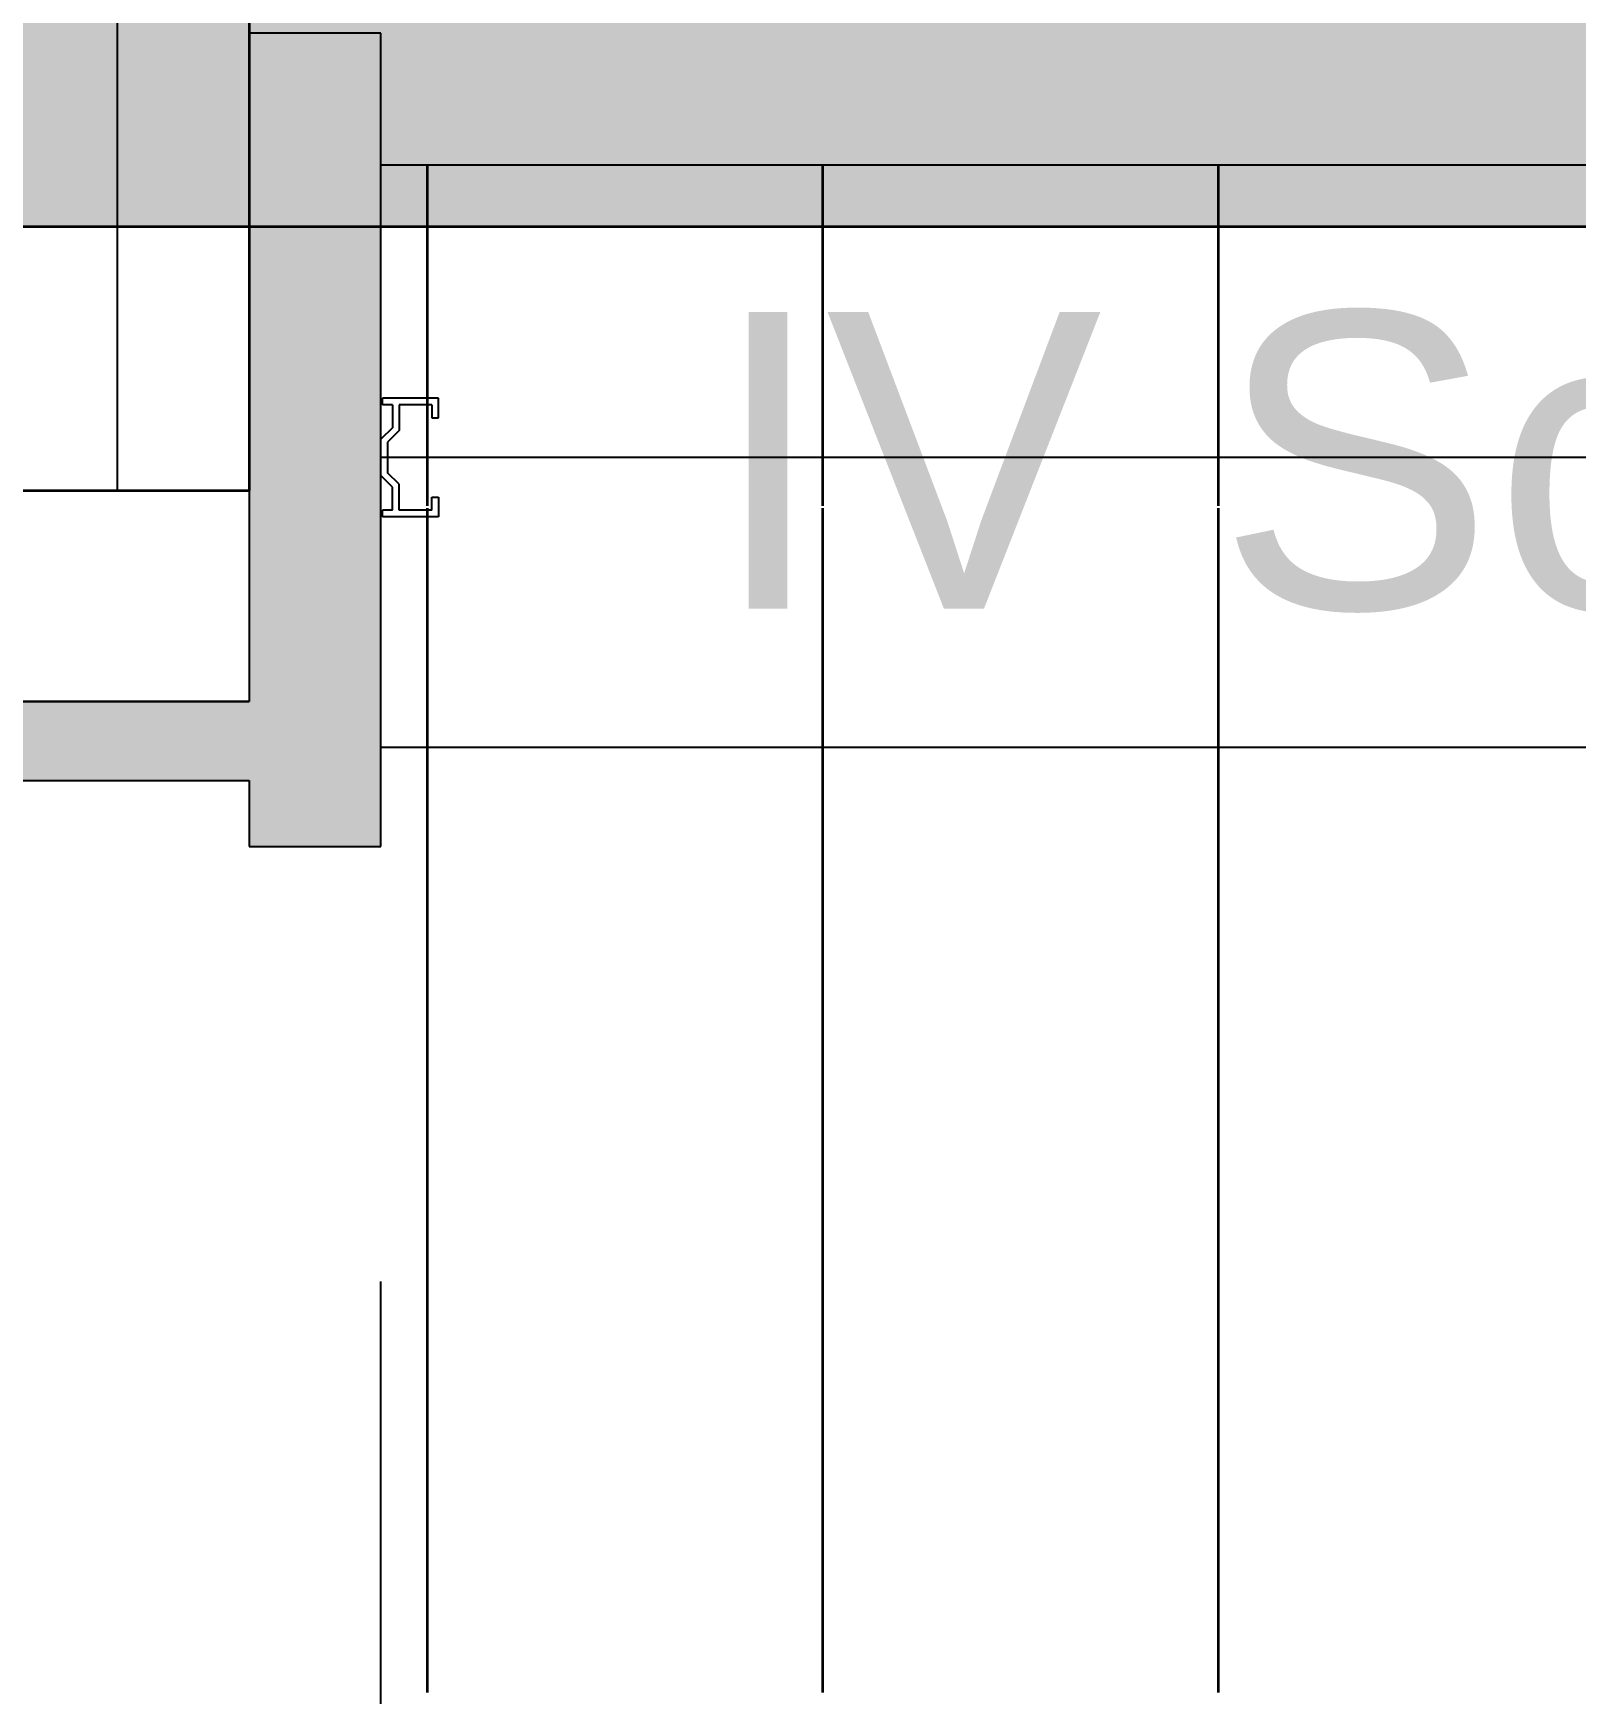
# Model space of a CAD drawing. Header units: centimetres. Extents: x 0.3 to 84.3, y 0.3 to 59.7.
# Drawn here: x 38.399 to 39.335, y 15.064 to 16.071 of the extents above; entities that cross this region are included whole.
import ezdxf

# ---------------------------------------------------------------- set-up
doc = ezdxf.new("R2010")
doc.units = ezdxf.units.CM
for name, pattern in [('AUSGEZOGEN', [0]), ('PHANTOM', [63.5, 31.75, -6.35, 6.35, -6.35, 6.35, -6.35]), ('VERDECKT', [9.525, 6.35, -3.175])]:
    doc.linetypes.add(name, pattern=pattern)
for name, color, linetype, lineweight in [('Allgemein', 7, 'AUSGEZOGEN', 35), ('Ausbau Raeume', 7, 'AUSGEZOGEN', 35), ('Bodenplatte', 7, 'AUSGEZOGEN', 35), ('Daemmung', 7, 'AUSGEZOGEN', 35), ('Decke', 7, 'AUSGEZOGEN', 35), ('Fenster', 7, 'AUSGEZOGEN', 35), ('Rolladen', 7, 'AUSGEZOGEN', 25), ('Text Werkplan Ausfuehrung', 7, 'AUSGEZOGEN', 50), ('Unterkonstruktion', 7, 'AUSGEZOGEN', 35), ('Werkplan- Ausfuehrungsmasse', 7, 'AUSGEZOGEN', 25)]:
    doc.layers.add(name, color=color, linetype=linetype, lineweight=lineweight)
doc.styles.add('ARIAL', font='ARIAL.TTF')

msp = doc.modelspace()

# ---------------------------------------------------------------- hatches: boundary and pattern name
at = {"layer": 'Allgemein', "linetype": 'AUSGEZOGEN', "lineweight": 25}
msp.add_hatch(color=32, dxfattribs=at).paths.add_polyline_path([(38.61, 15.794), (38.61, 16.0714), (38.53, 16.0714), (38.53, 15.794), (38.53, 15.714), (38.53, 15.666), (38.53, 15.618), (38.53, 15.578), (38.61, 15.578), (38.61, 15.618), (38.61, 15.666), (38.61, 15.714)])
h = msp.add_hatch(color=32, dxfattribs=at)
h.paths.add_polyline_path([(32.5, 15.666), (31.164, 15.666), (31.164, 15.618), (32.5, 15.618)])
h.paths.add_polyline_path([(37.46, 15.618), (38.53, 15.618), (38.53, 15.666), (37.46, 15.666)])
h.paths.add_polyline_path([(44.82, 15.618), (45.4, 15.618), (45.4, 15.666), (44.82, 15.666)])
at = {"layer": 'Bodenplatte', "linetype": 'AUSGEZOGEN', "lineweight": 25, "true_color": 0xe0ffe0}
msp.add_hatch(color=254, dxfattribs=at).paths.add_polyline_path([(31.66, 16.114), (31.66, 15.954), (62.72, 15.954), (62.72, 16.114)])

# ---------------------------------------------------------------- linework, layer by layer
at = {"layer": 'Allgemein', "color": 7, "linetype": 'AUSGEZOGEN', "lineweight": 25}
for p, q in [((38.61, 16.0714), (38.53, 16.0714)), ((38.53, 16.0714), (38.53, 15.794)), ((38.61, 15.794), (38.61, 16.0714)), ((38.53, 15.794), (38.53, 15.714)), ((38.61, 15.714), (38.61, 15.794)), ((38.53, 15.714), (38.53, 15.666)), ((38.61, 15.666), (38.61, 15.714)), ((38.53, 15.666), (37.46, 15.666)), ((38.61, 15.618), (38.61, 15.666)), ((37.46, 15.618), (38.53, 15.618)), ((38.53, 15.618), (38.53, 15.578)), ((38.61, 15.578), (38.61, 15.618)), ((38.53, 15.578), (38.61, 15.578))]:
    msp.add_line(p, q, dxfattribs=at)
at = {"layer": 'Ausbau Raeume', "color": 254, "linetype": 'AUSGEZOGEN', "lineweight": 35}
for p, q in [((38.6382, 15.7846), (38.6382, 15.9914)), ((38.8782, 15.7846), (38.8782, 15.9914)), ((39.1182, 15.7846), (39.1182, 15.9914)), ((38.6382, 15.0646), (38.6382, 15.7832)), ((38.8782, 15.0646), (38.8782, 15.7832)), ((39.1182, 15.0646), (39.1182, 15.7832))]:
    msp.add_line(p, q, dxfattribs=at)
at = {"layer": 'Bodenplatte', "color": 92, "linetype": 'VERDECKT', "lineweight": 35, "true_color": 0x00c600}
msp.add_line((31.66, 15.954), (62.72, 15.954), dxfattribs=at)
at = {"layer": 'Daemmung', "color": 7, "linetype": 'AUSGEZOGEN', "lineweight": 35}
for p, q in [((38.53, 16.114), (38.53, 16.0714)), ((38.53, 16.0714), (38.53, 15.794)), ((37.46, 15.794), (38.53, 15.794))]:
    msp.add_line(p, q, dxfattribs=at)
at = {"layer": 'Daemmung', "color": 7, "linetype": 'AUSGEZOGEN', "lineweight": 25}
for points in [[(38.45, 16.114), (38.45, 16.114), (38.45, 16.114), (38.45, 16.114), (38.45, 15.794), (38.45, 15.794)], [(38.53, 16.114), (38.53, 16.114), (38.53, 16.114), (38.53, 16.114), (38.53, 15.794), (38.53, 15.794)]]:
    msp.add_lwpolyline(points, dxfattribs=at)
at = {"layer": 'Decke', "color": 92, "linetype": 'PHANTOM', "lineweight": 35, "true_color": 0x00c600}
msp.add_line((63.04, 15.954), (31.34, 15.954), dxfattribs=at)
at = {"layer": 'Fenster', "color": 7, "linetype": 'AUSGEZOGEN', "lineweight": 25}
msp.add_line((44.74, 15.9914), (38.61, 15.9914), dxfattribs=at)
at = {"layer": 'Rolladen', "color": 7, "linetype": 'AUSGEZOGEN', "lineweight": 25}
for p, q in [((38.611, 15.846), (38.611, 15.85)), ((38.645, 15.85), (38.611, 15.85)), ((38.645, 15.838), (38.645, 15.85)), ((38.617, 15.846), (38.611, 15.846)), ((38.617, 15.846), (38.617, 15.832)), ((38.621, 15.846), (38.621, 15.8303)), ((38.641, 15.846), (38.621, 15.846)), ((38.641, 15.846), (38.641, 15.838)), ((38.617, 15.832), (38.61, 15.825)), ((38.621, 15.8303), (38.614, 15.8233)), ((38.641, 15.838), (38.645, 15.838)), ((38.61, 15.803), (38.61, 15.825)), ((38.61, 15.809), (38.61, 15.819)), ((38.614, 15.8233), (38.614, 15.8047)), ((38.61, 15.808), (38.61, 15.809)), ((38.617, 15.796), (38.61, 15.803)), ((38.621, 15.7977), (38.614, 15.8047)), ((38.617, 15.782), (38.617, 15.796)), ((38.621, 15.782), (38.621, 15.7977)), ((38.641, 15.79), (38.645, 15.79)), ((38.641, 15.782), (38.641, 15.79)), ((38.645, 15.79), (38.645, 15.778)), ((38.617, 15.782), (38.611, 15.782)), ((38.611, 15.778), (38.611, 15.782)), ((38.645, 15.778), (38.611, 15.778)), ((38.641, 15.782), (38.621, 15.782))]:
    msp.add_line(p, q, dxfattribs=at)
at = {"layer": 'Rolladen', "color": 7, "linetype": 'PHANTOM', "lineweight": 25}
for p, q in [((44.74, 15.814), (38.61, 15.814)), ((44.74, 15.638), (38.61, 15.638))]:
    msp.add_line(p, q, dxfattribs=at)
at = {"layer": 'Unterkonstruktion', "color": 7, "linetype": 'AUSGEZOGEN', "lineweight": 25}
for p, q in [((38.53, 15.794), (37.46, 15.794)), ((38.53, 15.794), (38.53, 15.714)), ((38.53, 15.714), (38.53, 15.666)), ((37.46, 15.666), (38.53, 15.666))]:
    msp.add_line(p, q, dxfattribs=at)
at = {"layer": 'Werkplan- Ausfuehrungsmasse', "color": 7, "linetype": 'AUSGEZOGEN', "lineweight": 25}
msp.add_lwpolyline([(38.61, 14.6815), (38.61, 15.314)], dxfattribs=at)

# ---------------------------------------------------------------- texts
at = {"layer": 'Text Werkplan Ausfuehrung', "color": 240, "linetype": 'AUSGEZOGEN', "lineweight": 35, "insert": (38.81, 15.7197), "char_height": 0.18, "width": 0.09, "attachment_point": 7, "style": 'ARIAL'}
msp.add_mtext('IV\\~Schwelle', dxfattribs=at)

doc.saveas('drawing.dxf')
